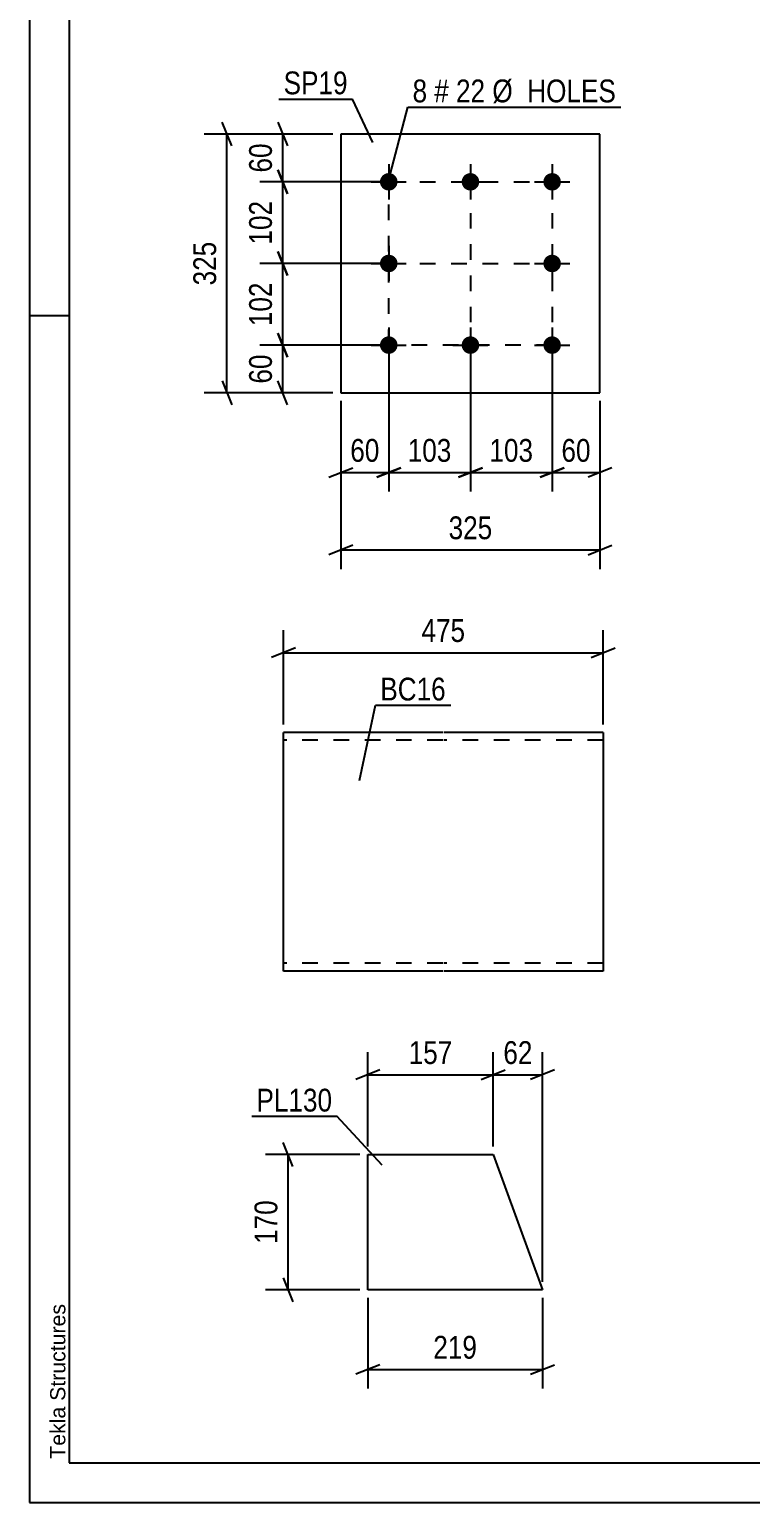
# Model space of a CAD drawing. Header units: millimetres. Extents: x 0 to 594, y 0 to 420.
# Drawn here: x 0 to 90.5, y 0 to 184.9 of the extents above; entities that cross this region are included whole.
import ezdxf

# ---------------------------------------------------------------- set-up
doc = ezdxf.new("R2010")
doc.units = ezdxf.units.MM
doc.linetypes.add('DXK_LINE_DOT2', pattern=[3.9198, 1.9599, -1.9599])
doc.styles.add('Arial', font='ARIAL.TTF', dxfattribs={"height": 0.2})
doc.styles.add('Arial Narrow', font='ARIALN.TTF', dxfattribs={"height": 0.2})

# ---------------------------------------------------------------- blocks, each defined once
blk = doc.blocks.new('Unknown-284930103-1131 - 20256')
at = {"color": 5, "linetype": 'Continuous'}
for p, q in [((0, 420), (0, 0)), ((5, 415), (5, 5)), ((5, 149), (0, 149)), ((5, 5), (589, 5)), ((0, 0), (594, 0))]:
    blk.add_line(p, q, dxfattribs=at)
at = {"color": 174, "linetype": 'Continuous', "style": 'Arial'}
blk.add_text('Tekla Structures', height=1.9102, rotation=90, dxfattribs=at).set_placement((4.5, 5.5))
blk = doc.blocks.new('Bolt-284930103-3103 - 3069')
at = {"linetype": 'Continuous'}
for points in [[(45.08, 166.92, -1), (45.08, 164.72, -1)], [(55.33, 166.92, -1), (55.33, 164.72, -1)], [(65.58, 166.92, -1), (65.58, 164.72, -1)], [(45.08, 156.67, -1), (45.08, 154.47, -1)], [(65.58, 156.67, -1), (65.58, 154.47, -1)], [(45.08, 146.42, -1), (45.08, 144.22, -1)], [(55.33, 146.42, -1), (55.33, 144.22, -1)], [(65.58, 146.42, -1), (65.58, 144.22, -1)]]:
    blk.add_hatch(color=1, dxfattribs=at).paths.add_polyline_path(points)
at = {"color": 1, "linetype": 'Continuous'}
for p, q in [((45.08, 168.02), (45.08, 163.62)), ((55.33, 168.02), (55.33, 163.62)), ((65.58, 168.02), (65.58, 163.62)), ((42.88, 165.82), (47.28, 165.82)), ((53.13, 165.82), (57.53, 165.82)), ((63.38, 165.82), (67.78, 165.82)), ((45.08, 157.77), (45.08, 153.37)), ((65.58, 157.77), (65.58, 153.37)), ((42.88, 155.57), (47.28, 155.57)), ((63.38, 155.57), (67.78, 155.57)), ((45.08, 147.52), (45.08, 143.12)), ((55.33, 147.52), (55.33, 143.12)), ((65.58, 147.52), (65.58, 143.12)), ((42.88, 145.32), (47.28, 145.32)), ((53.13, 145.32), (57.53, 145.32)), ((63.38, 145.32), (67.78, 145.32))]:
    blk.add_line(p, q, dxfattribs=at)
blk = doc.blocks.new('Part-284930103-3118 - 3069')
at = {"color": 2, "linetype": 'Continuous'}
for p, q in [((39.08, 171.82), (39.08, 139.32)), ((71.58, 171.82), (39.08, 171.82)), ((71.58, 139.32), (71.58, 171.82)), ((39.08, 139.32), (71.58, 139.32))]:
    blk.add_line(p, q, dxfattribs=at)
blk = doc.blocks.new('Part-284930103-2549 - 2533')
at = {"color": 2, "linetype": 'Continuous'}
for p, q in [((42.45, 26.71), (42.45, 43.71)), ((42.45, 43.71), (58.19, 43.71)), ((58.19, 43.71), (64.38, 26.71)), ((64.38, 26.71), (42.45, 26.71))]:
    blk.add_line(p, q, dxfattribs=at)
blk = doc.blocks.new('Part-284930103-2420 - 2404')
at = {"color": 2, "linetype": 'Continuous'}
for p, q in [((51.87, 96.7), (31.87, 96.7)), ((31.87, 66.7), (31.87, 96.7)), ((71.97, 96.7), (51.97, 96.7)), ((71.97, 96.7), (71.97, 66.7)), ((51.87, 66.7), (31.87, 66.7)), ((71.97, 66.7), (51.97, 66.7))]:
    blk.add_line(p, q, dxfattribs=at)
at = {"color": 7, "linetype": 'DXK_LINE_DOT2'}
for p, q in [((51.87, 95.7), (31.87, 95.7)), ((71.97, 95.7), (51.97, 95.7)), ((31.87, 67.7), (31.87, 67.78)), ((51.87, 67.7), (31.87, 67.7)), ((71.97, 67.7), (51.97, 67.7)), ((71.97, 67.7), (71.97, 67.78))]:
    blk.add_line(p, q, dxfattribs=at)
blk = doc.blocks.new('Rectangle-284930103-12798 - 3069')
at = {"color": 1, "linetype": 'DXK_LINE_DOT2'}
blk.add_lwpolyline([(45.08, 165.82), (65.58, 165.82), (65.58, 145.32), (45.08, 145.32), (45.08, 165.82)], close=True, dxfattribs=at)
blk = doc.blocks.new('Line-284930103-12808 - 3069')
at = {"color": 1, "linetype": 'DXK_LINE_DOT2'}
blk.add_line((55.33, 165.82), (55.33, 145.32), dxfattribs=at)
blk = doc.blocks.new('Line-284930103-12815 - 3069')
at = {"color": 1, "linetype": 'DXK_LINE_DOT2'}
blk.add_line((45.08, 155.57), (65.58, 155.57), dxfattribs=at)
blk = doc.blocks.new('StraightDimension-284930103-3167 - 3069')
at = {"color": 7, "linetype": 'Continuous'}
for p, q in [((31.17, 173.32), (32.37, 170.32)), ((38.08, 171.82), (28.92, 171.82)), ((31.77, 165.82), (31.77, 171.82)), ((32.37, 164.32), (31.17, 167.32)), ((44.08, 165.82), (28.92, 165.82))]:
    blk.add_line(p, q, dxfattribs=at)
at = {"color": 0}
blk.add_wipeout([(31.02, 171.24), (26.82, 171.24), (26.82, 166.39), (31.02, 166.39)], dxfattribs=at)
at = {"color": 3, "style": 'Arial Narrow'}
blk.add_text('60', height=2.863, rotation=90.0002, dxfattribs=at).set_placement((30.42, 166.99))
blk = doc.blocks.new('StraightDimension-284930103-3141 - 3069')
at = {"color": 7, "linetype": 'Continuous'}
for p, q in [((45.08, 144.32), (45.08, 126.92)), ((55.33, 144.32), (55.33, 126.92)), ((43.58, 128.72), (46.58, 129.92)), ((56.83, 129.92), (53.83, 128.72)), ((45.08, 129.32), (55.33, 129.32))]:
    blk.add_line(p, q, dxfattribs=at)
at = {"color": 0}
blk.add_wipeout([(53.55, 130.07), (53.55, 134.27), (46.86, 134.27), (46.86, 130.07)], dxfattribs=at)
at = {"color": 3, "style": 'Arial Narrow'}
blk.add_text('103', height=2.863, dxfattribs=at).set_placement((47.46, 130.67))
blk = doc.blocks.new('StraightDimension-284930103-3120 - 3069')
at = {"color": 7, "linetype": 'Continuous'}
for p, q in [((39.08, 138.32), (39.08, 117.2)), ((71.58, 138.32), (71.58, 117.2)), ((40.58, 120.2), (37.58, 119)), ((39.08, 119.6), (71.58, 119.6)), ((70.08, 119), (73.08, 120.2))]:
    blk.add_line(p, q, dxfattribs=at)
at = {"color": 0}
blk.add_wipeout([(58.67, 120.35), (58.67, 124.55), (51.99, 124.55), (51.99, 120.35)], dxfattribs=at)
at = {"color": 3, "style": 'Arial Narrow'}
blk.add_text('325', height=2.863, dxfattribs=at).set_placement((52.59, 120.95))
blk = doc.blocks.new('StraightDimension-284930103-3131 - 3069')
at = {"color": 7, "linetype": 'Continuous'}
for p, q in [((45.08, 144.32), (45.08, 126.92)), ((39.08, 138.32), (39.08, 126.92)), ((37.58, 128.72), (40.58, 129.92)), ((46.58, 129.92), (43.58, 128.72)), ((39.08, 129.32), (45.08, 129.32))]:
    blk.add_line(p, q, dxfattribs=at)
at = {"color": 0}
blk.add_wipeout([(44.51, 130.07), (44.51, 134.27), (39.65, 134.27), (39.65, 130.07)], dxfattribs=at)
at = {"color": 3, "style": 'Arial Narrow'}
blk.add_text('60', height=2.863, dxfattribs=at).set_placement((40.25, 130.67))
blk = doc.blocks.new('StraightDimension-284930103-3143 - 3069')
at = {"color": 7, "linetype": 'Continuous'}
for p, q in [((55.33, 144.32), (55.33, 126.92)), ((65.58, 144.32), (65.58, 126.92)), ((53.83, 128.72), (56.83, 129.92)), ((67.08, 129.92), (64.08, 128.72)), ((55.33, 129.32), (65.58, 129.32))]:
    blk.add_line(p, q, dxfattribs=at)
at = {"color": 0}
blk.add_wipeout([(63.8, 130.07), (63.8, 134.27), (57.11, 134.27), (57.11, 130.07)], dxfattribs=at)
at = {"color": 3, "style": 'Arial Narrow'}
blk.add_text('103', height=2.863, dxfattribs=at).set_placement((57.71, 130.67))
blk = doc.blocks.new('StraightDimension-284930103-3145 - 3069')
at = {"color": 7, "linetype": 'Continuous'}
for p, q in [((65.58, 144.32), (65.58, 126.92)), ((71.58, 138.32), (71.58, 126.92)), ((64.08, 128.72), (67.08, 129.92)), ((73.08, 129.92), (70.08, 128.72)), ((65.58, 129.32), (71.58, 129.32))]:
    blk.add_line(p, q, dxfattribs=at)
at = {"color": 0}
blk.add_wipeout([(71.01, 130.07), (71.01, 134.27), (66.15, 134.27), (66.15, 130.07)], dxfattribs=at)
at = {"color": 3, "style": 'Arial Narrow'}
blk.add_text('60', height=2.863, dxfattribs=at).set_placement((66.75, 130.67))
blk = doc.blocks.new('StraightDimension-284930103-3156 - 3069')
at = {"color": 7, "linetype": 'Continuous'}
for p, q in [((25.37, 170.32), (24.17, 173.32)), ((38.08, 171.82), (21.92, 171.82)), ((24.77, 139.32), (24.77, 171.82)), ((24.17, 140.82), (25.37, 137.82)), ((38.08, 139.32), (21.92, 139.32))]:
    blk.add_line(p, q, dxfattribs=at)
at = {"color": 0}
blk.add_wipeout([(24.02, 158.91), (19.82, 158.91), (19.82, 152.22), (24.02, 152.22)], dxfattribs=at)
at = {"color": 3, "style": 'Arial Narrow'}
blk.add_text('325', height=2.863, rotation=90.0002, dxfattribs=at).set_placement((23.42, 152.82))
blk = doc.blocks.new('StraightDimension-284930103-3177 - 3069')
at = {"color": 7, "linetype": 'Continuous'}
for p, q in [((31.17, 167.32), (32.37, 164.32)), ((44.08, 165.82), (28.92, 165.82)), ((31.77, 155.57), (31.77, 165.82)), ((44.08, 155.57), (28.92, 155.57)), ((32.37, 154.07), (31.17, 157.07))]:
    blk.add_line(p, q, dxfattribs=at)
at = {"color": 0}
blk.add_wipeout([(31.02, 164.03), (26.82, 164.03), (26.82, 157.35), (31.02, 157.35)], dxfattribs=at)
at = {"color": 3, "style": 'Arial Narrow'}
blk.add_text('102', height=2.863, rotation=90.0002, dxfattribs=at).set_placement((30.42, 157.95))
blk = doc.blocks.new('StraightDimension-284930103-3179 - 3069')
at = {"color": 7, "linetype": 'Continuous'}
for p, q in [((44.08, 155.57), (28.92, 155.57)), ((31.17, 157.07), (32.37, 154.07)), ((31.77, 145.32), (31.77, 155.57)), ((32.37, 143.82), (31.17, 146.82)), ((44.08, 145.32), (28.92, 145.32))]:
    blk.add_line(p, q, dxfattribs=at)
at = {"color": 0}
blk.add_wipeout([(31.02, 153.78), (26.82, 153.78), (26.82, 147.1), (31.02, 147.1)], dxfattribs=at)
at = {"color": 3, "style": 'Arial Narrow'}
blk.add_text('102', height=2.863, rotation=90.0002, dxfattribs=at).set_placement((30.42, 147.7))
blk = doc.blocks.new('StraightDimension-284930103-3181 - 3069')
at = {"color": 7, "linetype": 'Continuous'}
for p, q in [((31.17, 146.82), (32.37, 143.82)), ((44.08, 145.32), (28.92, 145.32)), ((31.77, 139.32), (31.77, 145.32)), ((32.37, 137.82), (31.17, 140.82)), ((38.08, 139.32), (28.92, 139.32))]:
    blk.add_line(p, q, dxfattribs=at)
at = {"color": 0}
blk.add_wipeout([(31.02, 144.74), (26.82, 144.74), (26.82, 139.89), (31.02, 139.89)], dxfattribs=at)
at = {"color": 3, "style": 'Arial Narrow'}
blk.add_text('60', height=2.863, rotation=90.0002, dxfattribs=at).set_placement((30.42, 140.49))
blk = doc.blocks.new('StraightDimension-284930103-12828 - 2533')
at = {"color": 7, "linetype": 'Continuous'}
for p, q in [((42.45, 44.71), (42.45, 56.56)), ((58.19, 44.71), (58.19, 56.56)), ((43.95, 54.31), (40.95, 53.11)), ((42.45, 53.71), (58.19, 53.71)), ((56.69, 53.11), (59.69, 54.31))]:
    blk.add_line(p, q, dxfattribs=at)
at = {"color": 0}
blk.add_wipeout([(53.66, 54.46), (53.66, 58.66), (46.98, 58.66), (46.98, 54.46)], dxfattribs=at)
at = {"color": 3, "style": 'Arial Narrow'}
blk.add_text('157', height=2.863, dxfattribs=at).set_placement((47.58, 55.06))
blk = doc.blocks.new('StraightDimension-284930103-2580 - 2533')
at = {"color": 7, "linetype": 'Continuous'}
for p, q in [((42.45, 25.71), (42.45, 14.31)), ((64.38, 25.71), (64.38, 14.31)), ((43.95, 17.31), (40.95, 16.11)), ((42.45, 16.71), (64.38, 16.71)), ((62.88, 16.11), (65.88, 17.31))]:
    blk.add_line(p, q, dxfattribs=at)
at = {"color": 0}
blk.add_wipeout([(56.76, 17.46), (56.76, 21.66), (50.07, 21.66), (50.07, 17.46)], dxfattribs=at)
at = {"color": 3, "style": 'Arial Narrow'}
blk.add_text('219', height=2.863, dxfattribs=at).set_placement((50.67, 18.06))
blk = doc.blocks.new('StraightDimension-284930103-2551 - 2533')
at = {"color": 7, "linetype": 'Continuous'}
for p, q in [((33.05, 42.21), (31.85, 45.21)), ((41.45, 43.71), (29.6, 43.71)), ((32.45, 26.71), (32.45, 43.71)), ((31.85, 28.21), (33.05, 25.21)), ((41.45, 26.71), (29.6, 26.71))]:
    blk.add_line(p, q, dxfattribs=at)
at = {"color": 0}
blk.add_wipeout([(31.7, 38.55), (27.5, 38.55), (27.5, 31.87), (31.7, 31.87)], dxfattribs=at)
at = {"color": 3, "style": 'Arial Narrow'}
blk.add_text('170', height=2.863, rotation=90.0002, dxfattribs=at).set_placement((31.1, 32.47))
blk = doc.blocks.new('StraightDimension-284930103-12827 - 2533')
at = {"color": 7, "linetype": 'Continuous'}
for p, q in [((58.19, 44.71), (58.19, 56.56)), ((64.38, 27.71), (64.38, 56.56)), ((56.69, 53.11), (59.69, 54.31)), ((58.19, 53.71), (64.38, 53.71)), ((65.88, 54.31), (62.88, 53.11))]:
    blk.add_line(p, q, dxfattribs=at)
at = {"color": 0}
blk.add_wipeout([(63.72, 54.46), (63.72, 58.66), (58.86, 58.66), (58.86, 54.46)], dxfattribs=at)
at = {"color": 3, "style": 'Arial Narrow'}
blk.add_text('62', height=2.863, dxfattribs=at).set_placement((59.46, 55.06))
blk = doc.blocks.new('StraightDimension-284930103-2424 - 2404')
at = {"color": 7, "linetype": 'Continuous'}
for p, q in [((31.87, 97.7), (31.87, 109.55)), ((71.97, 97.7), (71.97, 109.55)), ((33.37, 107.3), (30.37, 106.1)), ((70.47, 106.1), (73.47, 107.3)), ((31.87, 106.7), (71.97, 106.7))]:
    blk.add_line(p, q, dxfattribs=at)
at = {"color": 0}
blk.add_wipeout([(55.26, 107.45), (55.26, 111.65), (48.58, 111.65), (48.58, 107.45)], dxfattribs=at)
at = {"color": 3, "style": 'Arial Narrow'}
blk.add_text('475', height=2.863, dxfattribs=at).set_placement((49.18, 108.05))
blk = doc.blocks.new('Mark-284930103-3099 - 3069')
at = {"color": 0}
blk.add_wipeout([(49.89, 175.8), (49.89, 178.8), (48.07, 178.8), (48.07, 175.8)], dxfattribs=at)
blk.add_wipeout([(49.89, 175.8), (49.89, 178.8), (48.07, 178.8), (48.07, 175.8)], dxfattribs=at)
at = {"color": 7, "linetype": 'Continuous'}
blk.add_line((45.05, 165.93), (47.47, 175.2), dxfattribs=at)
at = {"color": 3, "style": 'Arial Narrow'}
blk.add_text('8', height=2.86, dxfattribs=at).set_placement((48.07, 175.8))
at = {"color": 0}
blk.add_wipeout([(52.62, 175.8), (52.62, 178.8), (50.79, 178.8), (50.79, 175.8)], dxfattribs=at)
blk.add_wipeout([(52.62, 175.8), (52.62, 178.8), (50.79, 178.8), (50.79, 175.8)], dxfattribs=at)
blk.add_wipeout([(57.18, 175.8), (57.18, 178.8), (53.52, 178.8), (53.52, 175.8)], dxfattribs=at)
blk.add_wipeout([(57.18, 175.8), (57.18, 178.8), (53.52, 178.8), (53.52, 175.8)], dxfattribs=at)
at = {"color": 3, "style": 'Arial Narrow'}
for s, height, p in [('#', 2.86, (50.79, 175.8)), ('22', 2.863, (53.52, 175.8))]:
    blk.add_text(s, height=height, dxfattribs=at).set_placement(p)
at = {"color": 0}
blk.add_wipeout([(73.61, 175.8), (73.61, 178.8), (58.08, 178.8), (58.08, 175.8)], dxfattribs=at)
blk.add_wipeout([(73.61, 175.8), (73.61, 178.8), (58.08, 178.8), (58.08, 175.8)], dxfattribs=at)
at = {"color": 7, "linetype": 'Continuous'}
blk.add_line((47.47, 175.2), (74.21, 175.2), dxfattribs=at)
at = {"color": 3, "style": 'Arial Narrow'}
blk.add_text('Ø  HOLES', height=2.863, dxfattribs=at).set_placement((58.08, 175.8))
blk = doc.blocks.new('Mark-284930103-3114 - 3069')
at = {"color": 0}
blk.add_wipeout([(39.93, 176.81), (39.93, 179.81), (31.89, 179.81), (31.89, 176.81)], dxfattribs=at)
blk.add_wipeout([(39.93, 176.81), (39.93, 179.81), (31.89, 179.81), (31.89, 176.81)], dxfattribs=at)
at = {"color": 30, "linetype": 'Continuous'}
for p in [(31.29, 176.21), (43.1, 170.74)]:
    blk.add_line(p, (40.53, 176.21), dxfattribs=at)
at = {"color": 3, "style": 'Arial Narrow'}
blk.add_text('SP19', height=2.863, dxfattribs=at).set_placement((31.89, 176.81))
blk = doc.blocks.new('Mark-284930103-2545 - 2533')
at = {"color": 0}
blk.add_wipeout([(37.98, 49.09), (37.98, 52.09), (28.48, 52.09), (28.48, 49.09)], dxfattribs=at)
blk.add_wipeout([(37.98, 49.09), (37.98, 52.09), (28.48, 52.09), (28.48, 49.09)], dxfattribs=at)
at = {"color": 30, "linetype": 'Continuous'}
for p in [(27.88, 48.49), (44.25, 42.35)]:
    blk.add_line(p, (38.58, 48.49), dxfattribs=at)
at = {"color": 3, "style": 'Arial Narrow'}
blk.add_text('PL130', height=2.863, dxfattribs=at).set_placement((28.48, 49.09))
blk = doc.blocks.new('Mark-284930103-2416 - 2404')
at = {"color": 0}
blk.add_wipeout([(52.25, 100.7), (52.25, 103.7), (44.02, 103.7), (44.02, 100.7)], dxfattribs=at)
blk.add_wipeout([(52.25, 100.7), (52.25, 103.7), (44.02, 103.7), (44.02, 100.7)], dxfattribs=at)
at = {"color": 30, "linetype": 'Continuous'}
for p, q in [((41.4, 90.67), (43.42, 100.1)), ((43.42, 100.1), (52.85, 100.1))]:
    blk.add_line(p, q, dxfattribs=at)
at = {"color": 3, "style": 'Arial Narrow'}
blk.add_text('BC16', height=2.863, dxfattribs=at).set_placement((44.02, 100.7))

msp = doc.modelspace()

# ---------------------------------------------------------------- block references
for name in ['Unknown-284930103-1131 - 20256', 'Part-284930103-3118 - 3069', 'Bolt-284930103-3103 - 3069', 'Rectangle-284930103-12798 - 3069', 'Line-284930103-12808 - 3069', 'Line-284930103-12815 - 3069', 'Part-284930103-2420 - 2404', 'Part-284930103-2549 - 2533']:
    msp.add_blockref(name, (0, 0))

# ---------------------------------------------------------------- next in the draw order: block references
for name in ['Mark-284930103-3099 - 3069', 'StraightDimension-284930103-3167 - 3069', 'StraightDimension-284930103-3141 - 3069', 'StraightDimension-284930103-2424 - 2404', 'StraightDimension-284930103-12828 - 2533', 'StraightDimension-284930103-2580 - 2533']:
    msp.add_blockref(name, (0, 0))

# ---------------------------------------------------------------- next in the draw order: block references
for name in ['StraightDimension-284930103-3120 - 3069', 'Mark-284930103-2416 - 2404', 'StraightDimension-284930103-12827 - 2533', 'StraightDimension-284930103-2551 - 2533']:
    msp.add_blockref(name, (0, 0))

# ---------------------------------------------------------------- next in the draw order: block references
for name in ['StraightDimension-284930103-3131 - 3069', 'StraightDimension-284930103-3143 - 3069', 'Mark-284930103-2545 - 2533']:
    msp.add_blockref(name, (0, 0))

# ---------------------------------------------------------------- next in the draw order: block references
for name in ['StraightDimension-284930103-3156 - 3069', 'StraightDimension-284930103-3145 - 3069']:
    msp.add_blockref(name, (0, 0))

# ---------------------------------------------------------------- next in the draw order: block references
for name in ['Mark-284930103-3114 - 3069', 'StraightDimension-284930103-3177 - 3069']:
    msp.add_blockref(name, (0, 0))

# ---------------------------------------------------------------- next in the draw order: block references
msp.add_blockref('StraightDimension-284930103-3179 - 3069', (0, 0))

# ---------------------------------------------------------------- next in the draw order: block references
msp.add_blockref('StraightDimension-284930103-3181 - 3069', (0, 0))

doc.saveas('drawing.dxf')
